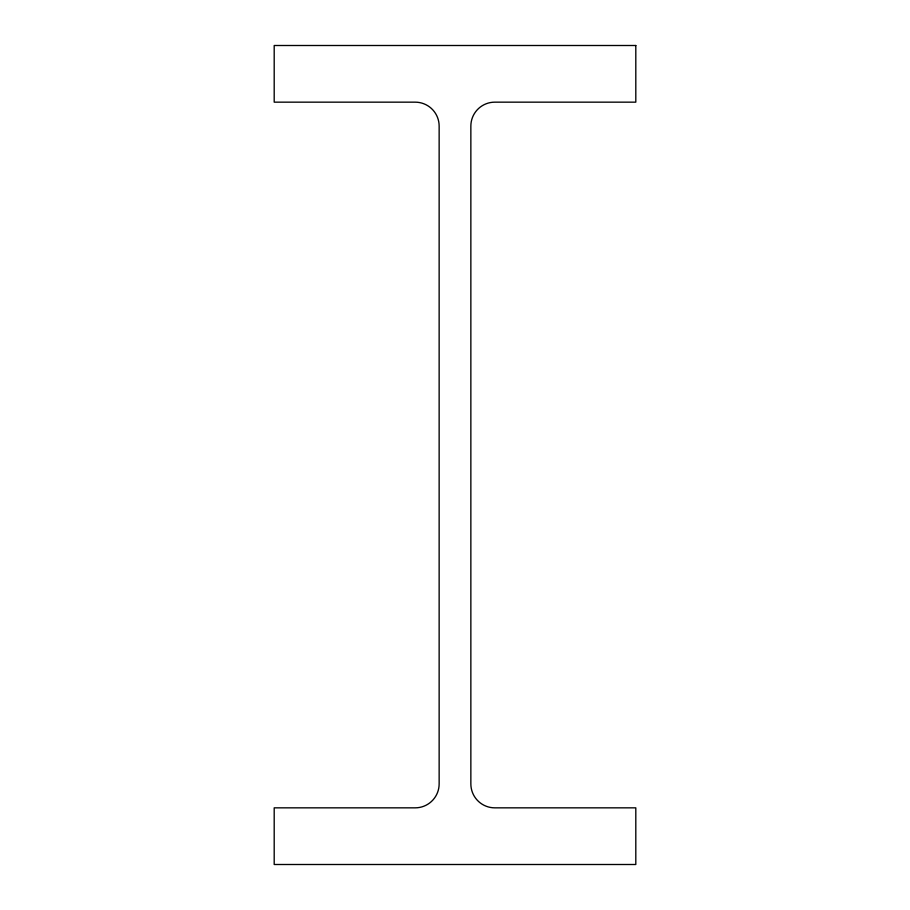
<?xml version="1.0" encoding="UTF-8"?>
<svg xmlns="http://www.w3.org/2000/svg" width="910" height="910" viewBox="0 0 910 910"><rect width="100%" height="100%" fill="white"/><g stroke="black" fill="none" stroke-linecap="round" stroke-linejoin="round"><path stroke-width="1.36" d="M635.806 45.5L274.194 45.5L274.194 102.159L415.199 102.159A23.944 23.944 0 0 1 439.143 126.103L439.143 783.897A23.944 23.944 0 0 1 415.199 807.841L274.194 807.841L274.194 864.5L635.806 864.5L635.806 807.841L494.801 807.841A23.944 23.944 0 0 1 470.857 783.897L470.857 126.103A23.944 23.944 0 0 1 494.801 102.159L635.806 102.159L635.806 45.5"/></g></svg>
